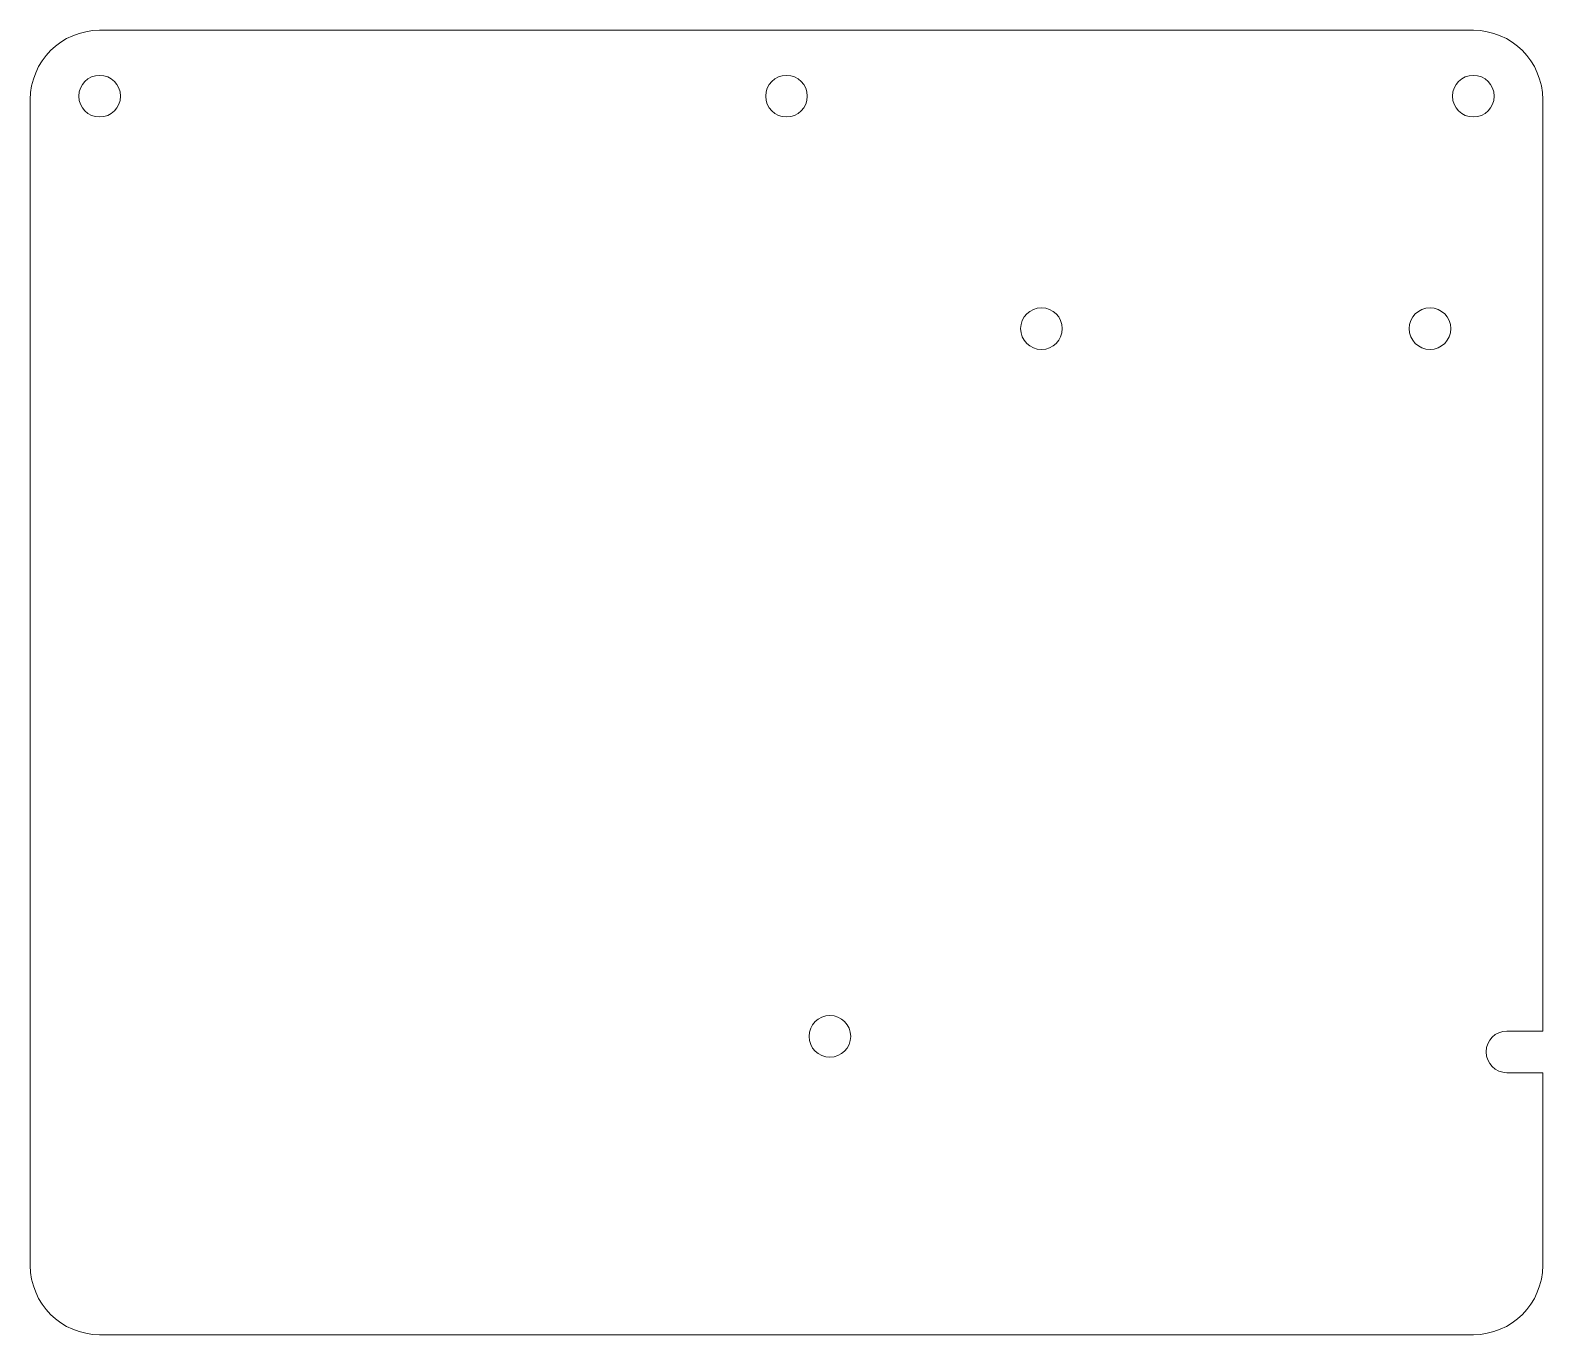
# Model space of a CAD drawing. Header units: centimetres. Extents: x -15.9 to -5, y -19.6 to -10.2.
import ezdxf

# ---------------------------------------------------------------- set-up
doc = ezdxf.new("R2010")
doc.units = ezdxf.units.CM
doc.header["$MEASUREMENT"] = 0
doc.layers.add('Layer 1', color=7, linetype='Continuous')

msp = doc.modelspace()

# ---------------------------------------------------------------- linework, layer by layer
at = {"layer": 'Layer 1', "lineweight": 9}
for centre in [(-15.45, -10.625), (-10.5, -10.625), (-5.55, -10.625), (-8.6625, -12.3), (-5.8625, -12.3), (-10.1875, -17.4)]:
    msp.add_ellipse(centre, major_axis=(0, 0.15), ratio=1, dxfattribs=at)
msp.add_open_spline([(-15.95, -19.05), (-15.95, -19.32539), (-15.72539, -19.55), (-15.45, -19.55), (-15.45, -19.55), (-15.45, -19.55), (-5.55, -19.55), (-5.55, -19.55), (-5.55, -19.55), (-5.27461, -19.55), (-5.05, -19.32539), (-5.05, -19.05), (-5.05, -19.05), (-5.05, -19.05), (-5.05, -17.6615), (-5.05, -17.6615), (-5.05, -17.6615), (-5.05, -17.6615), (-5.308, -17.6615), (-5.308, -17.6615), (-5.308, -17.6615), (-5.39083, -17.6615), (-5.458, -17.59433), (-5.458, -17.5115), (-5.458, -17.5115), (-5.458, -17.42867), (-5.39083, -17.3615), (-5.308, -17.3615), (-5.308, -17.3615), (-5.308, -17.3615), (-5.05, -17.3615), (-5.05, -17.3615), (-5.05, -17.3615), (-5.05, -17.3615), (-5.05, -10.65), (-5.05, -10.65), (-5.05, -10.65), (-5.05, -10.37461), (-5.27461, -10.15), (-5.55, -10.15), (-5.55, -10.15), (-5.55, -10.15), (-15.45, -10.15), (-15.45, -10.15), (-15.45, -10.15), (-15.72539, -10.15), (-15.95, -10.37461), (-15.95, -10.65), (-15.95, -10.65), (-15.95, -10.65), (-15.95, -19.05), (-15.95, -19.05)], degree=3, knots=[0, 0, 0, 0, 0.07692308, 0.07692308, 0.07692308, 0.07692308, 0.15384615, 0.15384615, 0.15384615, 0.15384615, 0.23076923, 0.23076923, 0.23076923, 0.23076923, 0.30769231, 0.30769231, 0.30769231, 0.30769231, 0.38461538, 0.38461538, 0.38461538, 0.38461538, 0.46153846, 0.46153846, 0.46153846, 0.46153846, 0.53846154, 0.53846154, 0.53846154, 0.53846154, 0.61538462, 0.61538462, 0.61538462, 0.61538462, 0.69230769, 0.69230769, 0.69230769, 0.69230769, 0.76923077, 0.76923077, 0.76923077, 0.76923077, 0.84615385, 0.84615385, 0.84615385, 0.84615385, 0.92307692, 0.92307692, 0.92307692, 0.92307692, 1, 1, 1, 1], dxfattribs=at)

doc.saveas('drawing.dxf')
